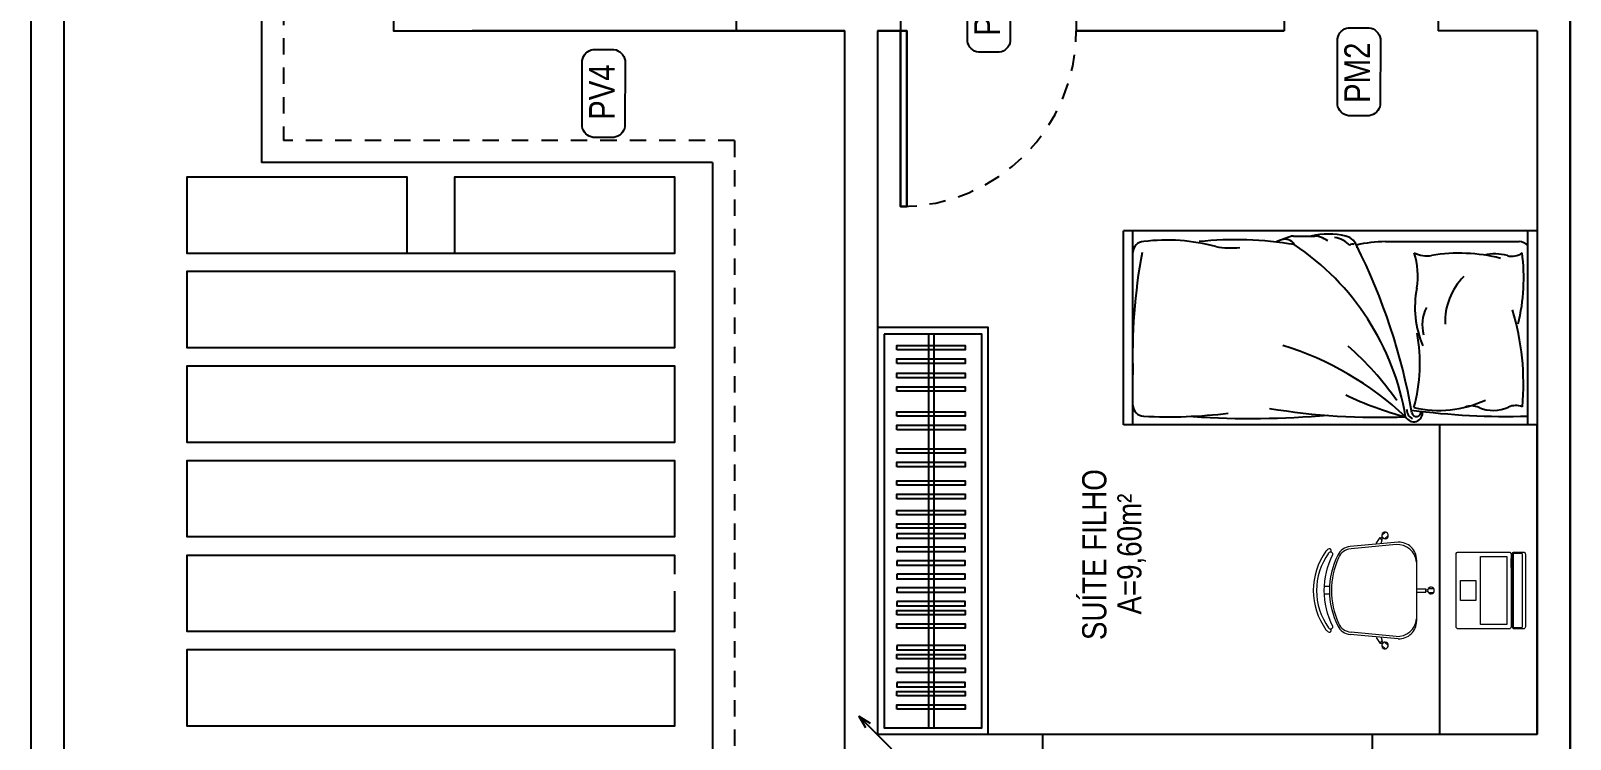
# Model space of a CAD drawing. Header units: millimetres. Extents: x 3923 to 4007, y 744 to 863.
# Drawn here: x 3950.72 to 3962.48, y 826.51 to 831.92 of the extents above; entities that cross this region are included whole.
import ezdxf
from ezdxf.enums import TextEntityAlignment as Align

# ---------------------------------------------------------------- set-up
doc = ezdxf.new("R2010")
doc.units = ezdxf.units.MM
doc.linetypes.add('HIDDEN2', pattern=[0.1875, 0.125, -0.0625])
doc.layers.add('-HIDRO', color=8, linetype='Continuous')
doc.layers.add('E-txt-g', color=3, linetype='Continuous')
doc.layers.add('E-Lay-9', color=9, linetype='Continuous', lineweight=9)
doc.layers.add('E-Txt-W', color=7, linetype='Continuous', lineweight=20)
doc.styles.add('F2', font='ARIALN.TTF')
doc.styles.add('REG60', font='romans.shx', dxfattribs={"width": 0.8, "height": 0.15})
doc.styles.add('REG80', font='romans.shx', dxfattribs={"width": 0.8, "height": 0.2})

# ---------------------------------------------------------------- blocks, each defined once
blk = doc.blocks.new('TXT-AMB75')
at = {"layer": 'E-txt-g', "style": 'REG80', "width": 0.8, "flags": 8}
blk.add_attdef('TXT', text='', height=0.2, dxfattribs=at).set_placement((0.0055, 0.2964), align=Align.CENTER)
at = {"layer": 'E-Txt-W', "style": 'REG60', "width": 0.8, "flags": 8}
blk.add_attdef('TXT', text='', height=0.15, dxfattribs=at).set_placement((0.0055, 0.0271), align=Align.CENTER)
blk = doc.blocks.new('Cadeira')
at = {"layer": 'E-Lay-9', "color": 8}
for p, q in [((-0.0093, 0.0535), (-0.0093, 0.0769)), ((0.0096, 0.0535), (0.0096, 0.0769)), ((-0.1393, 0), (0.1393, 0)), ((-0.0075, 0), (-0.0075, 0.0425)), ((-0.0075, 0.0425), (-0.0056, 0.0425)), ((0.0056, 0.0425), (0.0075, 0.0425)), ((0.0075, 0), (0.0075, 0.0425)), ((-0.2355, -0.1467), (-0.2505, -0.1288)), ((-0.2192, -0.0836), (-0.1996, -0.3023)), ((-0.2087, -0.0936), (-0.1898, -0.2982)), ((0.2087, -0.0936), (0.1898, -0.2982)), ((0.2192, -0.0836), (0.1996, -0.3023)), ((0.2355, -0.1467), (0.2505, -0.1288)), ((-0.25, -0.1588), (-0.265, -0.1409)), ((-0.2398, -0.1647), (-0.2413, -0.1659)), ((-0.2133, -0.1847), (-0.2413, -0.1659)), ((-0.2298, -0.1563), (-0.2313, -0.1575)), ((-0.2144, -0.1618), (-0.2298, -0.1563)), ((0.2133, -0.1847), (0.2413, -0.1659)), ((0.2144, -0.1618), (0.2298, -0.1563)), ((0.2298, -0.1563), (0.2313, -0.1575)), ((0.2398, -0.1647), (0.2413, -0.1659)), ((0.25, -0.1588), (0.265, -0.1409)), ((-0.0175, -0.3961), (-0.0175, -0.4196)), ((0.0175, -0.3961), (0.0175, -0.4196))]:
    blk.add_line(p, q, dxfattribs=at)
blk.add_lwpolyline([(0.1631, -0.3812, -0.237888), (-0.1631, -0.3812, 0.605717), (-0.1738, -0.3953, 0.122717), (-0.17, -0.4, 0.323529), (0.17, -0.4, 0.122717), (0.1738, -0.3953, 0.605717)], format="xyb", close=True, dxfattribs=at)
for centre in [(0, 0.0466), (-0.2382, -0.1579), (0.2382, -0.1579)]:
    blk.add_circle(centre, 0.005, dxfattribs=at)
for centre, radius, start, end in [((0.0001, 0.0652), 0.015, 281.63338, 257.45365), ((-0.1393, -0.08), 0.08, 90, 182.56924), ((0, 0.0475), 0.0075, 221.81031, 318.18969), ((0.1393, -0.08), 0.08, 357.43076, 90), ((-0.1202, -0.0886), 0.0887, 95.59249, 183.25223), ((0.1202, -0.0886), 0.0887, 356.74777, 84.40751), ((-0.2502, -0.1438), 0.015, 322.54635, 298.36662), ((0.2502, -0.1438), 0.015, 241.63338, 217.45365), ((-0.2388, -0.1573), 0.0075, 261.81031, 358.18969), ((0.2388, -0.1573), 0.0075, 181.81031, 278.18969), ((-0.1299, -0.296), 0.07, 185.12125, 243.60471), ((-0.1201, -0.2918), 0.07, 185.2999, 245.73609), ((0.1201, -0.2918), 0.07, 294.26391, 354.7001), ((0.1299, -0.296), 0.07, 296.39529, 354.87875), ((-0.1819, -0.3961), 0.00782, 29.81088, 225.32554), ((-0.1625, -0.39), 0.0275, 205.14546, 233.45713), ((0, -0.1648), 0.3052, 234.12379, 305.87621), ((-0.1625, -0.39), 0.0125, 205.14546, 233.1301), ((0, -0.0343), 0.3622, 243.60471, 296.39529), ((0, -0.0254), 0.3622, 245.73609, 294.26391), ((0.1819, -0.3961), 0.00782, 314.67446, 150.18912), ((0.1625, -0.39), 0.0275, 306.54287, 334.85454)]:
    blk.add_arc(centre, radius, start, end, dxfattribs=at)
blk = doc.blocks.new('Notebook')
at = {"layer": 'E-Lay-9', "color": 8}
for p, q in [((-0.175, 0.305), (-0.175, 0.3)), ((-0.175, 0.3), (-0.175, 0.265)), ((0.165, 0.315), (-0.165, 0.315)), ((0.175, 0.3), (0.175, 0.305)), ((0.175, 0.265), (0.175, 0.3)), ((-0.165, 0.255), (0.165, 0.255))]:
    blk.add_line(p, q, dxfattribs=at)
for points in [[(-0.165, 0.26), (0.165, 0.26, 0.414214), (0.17, 0.265), (0.17, 0.295, 0.414214), (0.165, 0.3), (-0.165, 0.3, 0.414214), (-0.17, 0.295), (-0.17, 0.265, 0.414214)], [(-0.165, 0), (0.165, 0, 0.414214), (0.175, 0.01), (0.175, 0.24, 0.414214), (0.165, 0.25), (-0.165, 0.25, 0.414214), (-0.175, 0.24), (-0.175, 0.01, 0.414214)]]:
    blk.add_lwpolyline(points, format="xyb", close=True, dxfattribs=at)
for points in [[(-0.155, 0.11), (0.155, 0.11), (0.155, 0.23), (-0.155, 0.23)], [(-0.105, 0.25), (-0.145, 0.25), (-0.145, 0.255), (-0.105, 0.255)], [(0.105, 0.25), (0.145, 0.25), (0.145, 0.255), (0.105, 0.255)], [(-0.045, 0.02), (0.045, 0.02), (0.045, 0.09), (-0.045, 0.09)]]:
    blk.add_lwpolyline(points, close=True, dxfattribs=at)
for centre, start, end in [((-0.165, 0.305), 90, 180), ((0.165, 0.305), 0, 90), ((-0.165, 0.265), 180, 270), ((0.165, 0.265), 270, 360)]:
    blk.add_arc(centre, 0.01, start, end, dxfattribs=at)

msp = doc.modelspace()

# ---------------------------------------------------------------- linework, layer by layer
at = {"layer": '-HIDRO', "linetype": 'Continuous'}
for p, q in [((3950.72, 861), (3950.72, 819)), ((3962.48, 861), (3962.48, 819)), ((3950.972, 860.748), (3950.972, 819.252)), ((3952.484, 852.929), (3952.484, 830.912)), ((3956.109, 832.172), (3956.109, 831.92)), ((3957.363, 832.172), (3957.363, 831.92)), ((3958.707, 832.172), (3958.707, 831.92)), ((3960.296, 832.172), (3960.296, 831.92)), ((3961.472, 832.172), (3961.472, 831.92)), ((3956.109, 831.92), (3954.093, 831.92)), ((3956.936, 831.92), (3956.109, 831.92)), ((3956.936, 831.92), (3956.936, 826.292)), ((3957.363, 831.92), (3957.188, 831.92)), ((3957.188, 831.92), (3957.188, 826.544)), ((3957.188, 831.92), (3957.363, 831.92)), ((3960.296, 831.92), (3958.707, 831.92)), ((3958.707, 831.92), (3960.296, 831.92)), ((3962.228, 831.92), (3961.472, 831.92)), ((3962.228, 831.92), (3962.228, 826.544)), ((3955.928, 830.912), (3952.484, 830.912)), ((3955.928, 830.912), (3955.928, 825.284)), ((3957.188, 826.544), (3958.448, 826.544)), ((3958.448, 826.544), (3958.448, 826.292)), ((3960.968, 826.544), (3962.228, 826.544)), ((3960.968, 826.544), (3960.968, 826.292))]:
    msp.add_line(p, q, dxfattribs=at)
at = {"layer": '-HIDRO', "linetype": 'HIDDEN2'}
for p, q in [((3952.652, 846.713), (3952.652, 831.08)), ((3956.096, 831.08), (3952.652, 831.08)), ((3956.096, 831.08), (3956.096, 825.452))]:
    msp.add_line(p, q, dxfattribs=at)
at = {"layer": '-HIDRO'}
for p, q in [((3962.228, 830.392), (3959.067, 830.392)), ((3959.067, 828.909), (3959.067, 830.392)), ((3959.139, 828.909), (3959.139, 830.392)), ((3962.157, 828.909), (3962.157, 830.392)), ((3962.228, 830.392), (3962.228, 828.909)), ((3960.338, 830.346), (3960.239, 830.309)), ((3960.367, 830.351), (3960.529, 830.351)), ((3961.068, 830.309), (3962.09, 830.309)), ((3957.577, 829.602), (3957.577, 826.594)), ((3957.619, 829.602), (3957.619, 826.594)), ((3962.228, 828.909), (3959.067, 828.909)), ((3958.448, 826.544), (3960.968, 826.544))]:
    msp.add_line(p, q, dxfattribs=at)
at = {"layer": '-HIDRO', "linetype": 'Continuous', "flags": 128}
msp.add_lwpolyline([(3962.228, 826.292), (3962.48, 826.292), (3962.48, 836.624), (3960.212, 836.624), (3960.212, 838.052), (3962.48, 838.052), (3962.48, 855.707), (3955.76, 855.707), (3955.76, 851.921), (3953.492, 851.921), (3953.492, 831.92), (3956.936, 831.92), (3956.936, 826.292), (3962.228, 826.292)], dxfattribs=at)
at = {"layer": '-HIDRO', "linetype": 'Continuous'}
for points in [[(3957.96, 831.755, -0.331371), (3957.876, 831.839), (3957.876, 832.343, -0.332506), (3957.96, 832.427), (3958.119, 832.427, -0.330378), (3958.203, 832.343), (3958.203, 831.839, -0.331371), (3958.119, 831.755)], [(3960.786, 831.27, -0.331371), (3960.702, 831.354), (3960.703, 831.859, -0.332506), (3960.786, 831.943), (3960.945, 831.943, -0.330378), (3961.03, 831.859), (3961.029, 831.354, -0.331371), (3960.945, 831.27)], [(3955.016, 831.105, -0.331371), (3954.932, 831.189), (3954.933, 831.693, -0.332506), (3955.016, 831.777), (3955.175, 831.777, -0.330378), (3955.26, 831.693), (3955.259, 831.189, -0.331371), (3955.175, 831.105)]]:
    msp.add_lwpolyline(points, format="xyb", close=True, dxfattribs=at)
for points in [[(3957.413, 831.92), (3957.413, 830.576), (3957.363, 830.576), (3957.363, 831.92)], [(3957.363, 831.92), (3957.363, 830.576), (3957.413, 830.576), (3957.413, 831.92)]]:
    msp.add_lwpolyline(points, close=True, dxfattribs=at)
for points in [[(3955.638, 830.219), (3951.916, 830.219), (3951.916, 830.804), (3953.594, 830.804), (3953.594, 830.219)], [(3953.959, 830.219), (3953.959, 830.804), (3955.638, 830.804), (3955.638, 830.219), (3955.217, 830.219)], [(3955.638, 829.497), (3951.916, 829.497), (3951.916, 830.082), (3955.638, 830.082)], [(3955.272, 830.082), (3955.638, 830.082), (3955.638, 829.497), (3955.337, 829.497)], [(3955.638, 828.774), (3951.916, 828.774), (3951.916, 829.359), (3955.638, 829.359)], [(3955.339, 829.359), (3955.638, 829.359), (3955.638, 828.774), (3955.343, 828.774)], [(3955.638, 828.052), (3951.916, 828.052), (3951.916, 828.637), (3955.638, 828.637)], [(3955.345, 828.637), (3955.638, 828.637), (3955.638, 828.052), (3955.339, 828.052)], [(3955.638, 827.329), (3951.916, 827.329), (3951.916, 827.914), (3955.638, 827.914)], [(3955.443, 827.914), (3955.638, 827.914), (3955.638, 827.767)], [(3955.638, 827.639), (3955.638, 827.329), (3955.343, 827.329)], [(3955.638, 826.607), (3951.916, 826.607), (3951.916, 827.192), (3955.638, 827.192)], [(3955.343, 827.192), (3955.638, 827.192), (3955.638, 826.607), (3955.345, 826.607)]]:
    msp.add_lwpolyline(points, dxfattribs=at)
at = {"layer": '-HIDRO'}
for points in [[(3957.188, 829.652), (3957.188, 826.544), (3958.035, 826.544), (3958.035, 829.652)], [(3957.239, 829.602), (3957.239, 826.594), (3957.985, 826.594), (3957.985, 829.602)], [(3961.481, 826.544), (3962.228, 826.544), (3962.228, 828.909), (3961.481, 828.909)], [(3957.335, 826.941), (3957.335, 826.908), (3957.859, 826.908), (3957.859, 826.941)], [(3957.335, 826.839), (3957.335, 826.872), (3957.859, 826.872), (3957.859, 826.839)], [(3957.335, 826.735), (3957.335, 826.769), (3957.859, 826.769), (3957.859, 826.735)]]:
    msp.add_lwpolyline(points, close=True, dxfattribs=at)
at = {"layer": '-HIDRO', "ltscale": 0.5}
for points in [[(3957.335, 829.482), (3957.335, 829.515), (3957.859, 829.515), (3957.859, 829.482)], [(3957.335, 829.378), (3957.335, 829.412), (3957.859, 829.412), (3957.859, 829.378)], [(3957.335, 829.269), (3957.335, 829.303), (3957.859, 829.303), (3957.859, 829.269)], [(3957.335, 829.166), (3957.335, 829.199), (3957.859, 829.199), (3957.859, 829.166)], [(3957.335, 828.975), (3957.335, 829.008), (3957.859, 829.008), (3957.859, 828.975)], [(3957.335, 828.871), (3957.335, 828.905), (3957.859, 828.905), (3957.859, 828.871)], [(3957.335, 828.692), (3957.335, 828.726), (3957.859, 828.726), (3957.859, 828.692)], [(3957.335, 828.589), (3957.335, 828.623), (3957.859, 828.623), (3957.859, 828.589)], [(3957.335, 828.448), (3957.335, 828.481), (3957.859, 828.481), (3957.859, 828.448)], [(3957.335, 828.344), (3957.335, 828.378), (3957.859, 828.378), (3957.859, 828.344)], [(3957.335, 828.221), (3957.335, 828.255), (3957.859, 828.255), (3957.859, 828.221)], [(3957.335, 828.118), (3957.335, 828.152), (3957.859, 828.152), (3957.859, 828.118)], [(3957.335, 828.077), (3957.335, 828.043), (3957.859, 828.043), (3957.859, 828.077)], [(3957.335, 827.974), (3957.335, 827.94), (3957.859, 827.94), (3957.859, 827.974)], [(3957.335, 827.87), (3957.335, 827.837), (3957.859, 827.837), (3957.859, 827.87)], [(3957.335, 827.767), (3957.335, 827.733), (3957.859, 827.733), (3957.859, 827.767)], [(3957.335, 827.663), (3957.335, 827.63), (3957.859, 827.63), (3957.859, 827.663)], [(3957.335, 827.56), (3957.335, 827.526), (3957.859, 827.526), (3957.859, 827.56)], [(3957.335, 827.457), (3957.335, 827.491), (3957.859, 827.491), (3957.859, 827.457)], [(3957.335, 827.354), (3957.335, 827.388), (3957.859, 827.388), (3957.859, 827.354)], [(3957.335, 827.222), (3957.335, 827.189), (3957.859, 827.189), (3957.859, 827.222)], [(3957.335, 827.12), (3957.335, 827.154), (3957.859, 827.154), (3957.859, 827.12)], [(3957.335, 827.017), (3957.335, 827.05), (3957.859, 827.05), (3957.859, 827.017)]]:
    msp.add_lwpolyline(points, close=True, dxfattribs=at)
at = {"layer": '-HIDRO', "linetype": 'HIDDEN2'}
msp.add_arc((3957.363, 831.92), 1.344, 270, 0, dxfattribs=at)
at = {"layer": '-HIDRO'}
for centre, radius, start, end in [((3959.222, 830.226), 0.083, 90, 180), ((3959.4, 828.885), 1.435, 74.8919, 97.1307), ((3959.922, 827.592), 2.731, 80.4929, 95.822), ((3959.883, 830.814), 0.554, 258.6575, 277.5253), ((3960.301, 830.244), 0.083, 30.5128, 110.2459), ((3960.367, 830.268), 0.083, 90, 110.2459), ((3960.367, 830.268), 0.083, 90, 110.2459), ((3959.281, 828.648), 1.968, 9.4268, 56.3071), ((3960.634, 829.776), 0.59, 77.1173, 103.0714), ((3960.519, 830.172), 0.179, 52.2698, 93.3983), ((3960.666, 830.172), 0.168, 39.4016, 85.3151), ((3960.74, 830.238), 0.116, 11.6131, 77.1173), ((3960.817, 830.262), 0.0276, 59.3024, 141.469), ((3961.083, 829.254), 1.055, 90.7687, 102.911), ((3956.698, 828.198), 4.643, 9.9431, 26.6729), ((3962.09, 830.226), 0.083, 36.8699, 90), ((3963.524, 829.433), 4.387, 169.5776, 181.8595), ((3961.386, 830.413), 0.213, 243.0351, 279.6289), ((3960.737, 830.047), 0.579, 350.6074, 17.6402), ((3961.634, 828.946), 1.274, 75.74, 99.6289), ((3961.904, 829.848), 0.367, 74.8012, 102.688), ((3962.035, 830.33), 0.133, 254.8012, 305.6212), ((3960.641, 830.029), 1.484, 346.4268, 7.4901), ((3962.013, 829.696), 0.489, 134.9902, 182.1705), ((3962.043, 829.808), 0.749, 168.8783, 203.3122), ((3961.63, 829.674), 0.28, 152.3015, 195.8593), ((3960.17, 829.223), 1.953, 354.801, 16.7983), ((3960.048, 829.382), 1.284, 344.5503, 10.2362), ((3959.565, 827.198), 2.427, 46.9142, 72.7613), ((3959.199, 827.719), 2.392, 35.1272, 48.488), ((3961.788, 831.208), 2.308, 243.6904, 255.8106), ((3961.476, 829.866), 0.847, 257.0138, 294.882), ((3959.222, 829.059), 0.083, 180, 270), ((3959.42, 832.622), 3.652, 266.8826, 277.0519), ((3960.041, 835.61), 6.653, 266.1992, 275.0745), ((3961.005, 833.943), 4.977, 260.4906, 272.5059), ((3961.284, 829.001), 0.0687, 206.0618, 8.3909), ((3961.301, 829.021), 0.0687, 175.5011, 247.3948), ((3961.998, 834.545), 5.572, 262.4678, 271.6297), ((3961.305, 829.007), 0.0347, 191.8744, 8.7085), ((3961.728, 828.91), 0.143, 67.1192, 110.9839), ((3961.893, 829.3), 0.281, 247.1192, 294.2123), ((3962.064, 828.919), 0.137, 68.2876, 114.2123)]:
    msp.add_arc(centre, radius, start, end, dxfattribs=at)
for p, q in [((3957.047, 826.682), (3957.133, 826.63)), ((3957.047, 826.682), (3957.098, 826.595)), ((3957.298, 826.431), (3957.047, 826.682))]:
    msp.add_line(p, q)

# ---------------------------------------------------------------- block references
ref = msp.add_blockref('TXT-AMB75', (3959.3, 827.924), dxfattribs=dict(at, xscale=-1.224719996570784, yscale=1.224719996570784, zscale=1.224719996570784, rotation=90))
ref.add_attrib('TXT', 'SUÍTE FILHO', dxfattribs={"layer": 'E-txt-g', "color": 2, "height": 0.1848, "rotation": 90, "style": 'F2'}).set_placement((3958.937, 827.917), align=Align.CENTER)
ref.add_attrib('TXT', 'A=9,60m²', dxfattribs={"layer": 'E-Txt-W', "height": 0.1848, "rotation": 90, "style": 'F2'}).set_placement((3959.205, 827.921), align=Align.CENTER)
at = {"layer": '-HIDRO', "yscale": 1.68, "zscale": 1.68, "rotation": 270}
for name, p, xscale in [('Cadeira', (3961.307, 827.643, 5.52), 1.68), ('Notebook', (3961.609, 827.643, 5.52), -1.68)]:
    msp.add_blockref(name, p, dxfattribs=dict(at, xscale=xscale))

# ---------------------------------------------------------------- texts
at = {"layer": '-HIDRO', "linetype": 'Continuous', "style": 'F2'}
for s, p in [('PM1', (3957.928, 831.882, 2.876)), ('PM2', (3960.755, 831.368, 2.876)), ('PV4', (3954.985, 831.239, 2.876))]:
    msp.add_text(s, height=0.1959, rotation=90, dxfattribs=at).set_placement(p, align=Align.TOP_LEFT)

doc.saveas('drawing.dxf')
